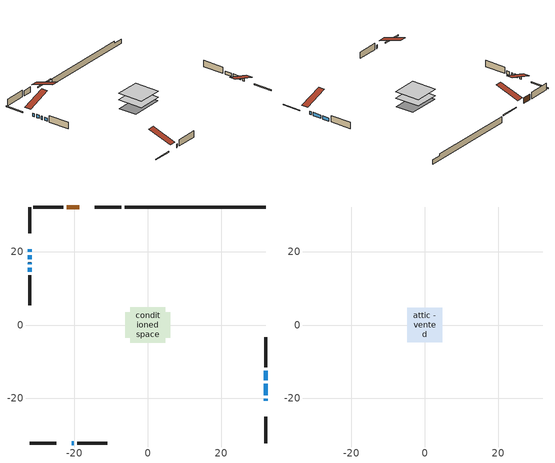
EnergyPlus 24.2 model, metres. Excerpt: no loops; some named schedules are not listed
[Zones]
conditioned space
 floor adiabatic (AdiabaticFloorConstruction): -4.79,-4.79 -4.79,4.79 4.79,4.79 4.79,-4.79 z0.71
 floor foundation (Slab1 construction): -6.15,-3.45 -6.15,3.45 6.15,3.45 6.15,-3.45 z-1.65
 wall outside (RimJoist1 construction): -7.19,32.15 -14.39,32.15 / -32.15,-32.15 -24.95,-32.15 / -32.15,32.15 -32.15,24.95 / 32.15,-32.15 32.15,-24.95 z0.71:1.01
 wall outside (AdiabaticWallConstruction 1): -18.69,32.15 -22.08,32.15 z0.71:2.74
 wall outside (AdiabaticWallConstruction): -32.15,20.64 -32.15,19.95 / 32.15,-20.64 32.15,-20.13 / -20.64,-32.15 -20.11,-32.15 / -32.15,19.03 -32.15,17.95 / -32.15,17.03 -32.15,16.55 / 32.15,-19.2 32.15,-15.99 / 32.15,-15.07 32.15,-12.45 / -32.15,15.63 -32.15,14.51 z0.71:1.93
 wall outside (Wall1 construction): -23.01,32.15 -31.22,32.15 / -19.18,-32.15 -10.97,-32.15 / -32.15,13.58 -32.15,5.38 / 32.15,-11.52 32.15,-3.31 z0.71:3.15
 wall foundation (FoundationWall1 construction): -6.26,32.15,-1.65 -6.26,32.15,0.71 28.3,32.15,0.71 28.3,32.15,0.02 32.15,32.15,0.02 32.15,32.15,-1.65
 window (WindowConstruction): -32.15,20.64 -32.15,19.96 z0.71:1.93
 window (WindowConstruction 6): 32.15,-20.64 32.15,-20.13 z0.71:1.93
 window (WindowConstruction 7): -20.64,-32.15 -20.11,-32.15 z0.71:1.93
 window (WindowConstruction 1): -32.15,19.03 -32.15,17.95 z0.71:1.93
 window (WindowConstruction 2): -32.15,17.03 -32.15,16.56 z0.71:1.93
 window (WindowConstruction 3): 32.15,-19.2 32.15,-15.99 z0.71:1.93
 window (WindowConstruction 4): 32.15,-15.07 32.15,-12.45 z0.71:1.93
 window (WindowConstruction 5): -32.15,15.63 -32.15,14.51 z0.71:1.93
 door (Door): -18.69,32.15 -22.08,32.15 z0.71:2.74
 ceiling adiabatic (AdiabaticFloorConstruction): 4.79,-4.79 4.79,4.79 -4.79,4.79 -4.79,-4.79 z0.71
attic - vented
 floor to conditioned space (Floor1 construction Reversed): -4.77,-4.77 -4.77,4.77 4.77,4.77 4.77,-4.77 z3.15
 roof outside (Roof1 construction): -17.76,32.15,3.15 -17.76,22.86,6.24 -15.32,22.86,6.24 -15.32,32.15,3.15; -21.57,-32.15,3.15 -21.57,-22.86,6.24 -24.02,-22.86,6.24 -24.02,-32.15,3.15; -32.15,21.57,3.15 -22.86,21.57,6.24 -22.86,24.02,6.24 -32.15,24.02,3.15; 32.15,-21.57,3.15 22.86,-21.57,6.24 22.86,-24.02,6.24 32.15,-24.02,3.15
[Building]
Building 1: Terrain=Suburbs
[Site:Location]
Saskatoon Intl AP_SK: Latitude {deg}=52.17; Longitude {deg}=-106.7; Time Zone {hr}=-6; Elevation {m}=504; Keep Site Location Information=Yes
[Site:GroundTemperature:Shallow]
-3.29371, -5.9198, -6.13011, -4.88389, 0.118965, 5.09852, 9.41553, 12.1502, 12.3826, 10.1583, 5.95142, 1.12462
[Site:WaterMainsTemperature]
Calculation Method=Schedule; Temperature Schedule=mains temperature schedule
[Material] Roughness=Rough; Thermal Absorptance=0.9
Name | Thickness {m} | Conductivity {W/m-K} | Density {kg/m3} | Specific Heat {J/kg-K} | Solar Absorptance | Visible Absorptance
asphalt or fiberglass shingles | 0.00635 | 0.162714 | 1121.4 | 1465.45 | 0.84 | 0.84
ceiling loosefill ins | 0.169333 | 0.0480833 | 16.02 | 1046.75 | 0.7 | 0.7
ceiling stud and cavity | 0.1397 | 0.114815 | 65.682 | 1177.47 | 0.7 | 0.7
concrete 4.0 in. | 0.1016 | 1.803125 | 2242.8 | 837.4 | 0.7 | 0.7
concrete 8.0 in. | 0.2032 | 1.803125 | 2242.8 | 837.4 | 0.7 | 0.7
door material | 0.04445 | 0.0451087 | 512.64 | 1214.23 | 0.7 | 0.7
exterior vertical ins | 0.0457286 | 0.029427 | 32.04 | 1214.23 | 0.7 | 0.7
floor covering | 0.0127 | 0.0433444 | 54.468 | 1339.84 | 0.6 | 0.6
floor rigid ins; wall rigid ins | 0.512978 | 0.029427 | 32.04 | 1214.23 | 0.7 | 0.7
floor stud and cavity | 0.1397 | 1.75129 | 37.0049 | 1207.88 | 0.7 | 0.7
furniture material conditioned space 1 | 0.1524 | 0.115458 | 640.8 | 1214.23 | 0.6 | 0.6
gypsum board | 0.0127 | 0.160291 | 801 | 837.4 | 0.6 | 0.6
gypsum board 1 | 0.0127 | 0.160291 | 801 | 837.4 | 0.7 | 0.7
osb sheathing 0.5 in. | 0.0127 | 0.115458 | 512.64 | 1214.23 | 0.7 | 0.7
osb sheathing 0.75 in. | 0.01905 | 0.115458 | 512.64 | 1214.23 | 0.7 | 0.7
rim joist stud and cavity | 0.0508 | 0.271007 | 50.32683 | 1063.81 | 0.6 | 0.6
wall stud and cavity | 0.1397 | 0.114817 | 139.0536 | 1170.24 | 0.7 | 0.7
wall stud and cavity 1 | 0.0889 | 0.380278 | 52.3479 | 1209.89 | 0.7 | 0.7
wall stud and cavity 2 | 0.0889 | 0.391764 | 83.0341 | 1211.67 | 0.7 | 0.7
wood siding | 0.0254 | 0.102417 | 544.68 | 1172.36 | 0 | 0
wood siding 1; wood siding 2; wood siding 3 | 0.0254 | 0.102417 | 544.68 | 1172.36 | 0.7 | 0.7
[WindowMaterial:SimpleGlazingSystem]
Name | U-Factor {W/m2-K} | Solar Heat Gain Coefficient
WindowMaterial | 1.90894 | 0.57
WindowMaterial 1 | 2.77768 | 0.66
WindowMaterial 2 | 2.759508 | 0.61
WindowMaterial 3 | 2.790737 | 0.7
WindowMaterial 4 | 2.77825 | 0.66
WindowMaterial 5 | 2.74134 | 0.56
WindowMaterial 6 | 2.7578 | 0.6
WindowMaterial 7 | 2.76008 | 0.61
[Construction]
AdiabaticFloorConstruction: floor stud and cavity, floor rigid ins, osb sheathing 0.75 in., floor covering
AdiabaticWallConstruction: wood siding 2, wall rigid ins, wall stud and cavity 1, gypsum board
AdiabaticWallConstruction 1: wood siding 3, wall rigid ins, wall stud and cavity 1, gypsum board
Door: door material
Floor1 construction Reversed: gypsum board, ceiling stud and cavity, ceiling loosefill ins
FoundationWall1 construction: concrete 8.0 in., gypsum board 1
furniture construction conditioned space 1: furniture material conditioned space 1
PartitionWallConstruction: gypsum board, wall stud and cavity 2, gypsum board
RimJoist1 construction: wood siding 1, rim joist stud and cavity
Roof1 construction: asphalt or fiberglass shingles
Slab1 construction: concrete 4.0 in.
Wall1 construction: wood siding, osb sheathing 0.5 in., wall stud and cavity, gypsum board
WindowConstruction: WindowMaterial
WindowConstruction 1: WindowMaterial 1
WindowConstruction 2: WindowMaterial 2
WindowConstruction 3: WindowMaterial 3
WindowConstruction 4: WindowMaterial 4
WindowConstruction 5: WindowMaterial 5
WindowConstruction 6: WindowMaterial 6
WindowConstruction 7: WindowMaterial 7
[Zone] Multiplier=1; Part of Total Floor Area=Yes
Name | Volume {m3}
attic - vented | 45.6465
conditioned space | 441.5
[Space]
Name | Zone | Volume {m3}
attic - vented 1 | attic - vented | 45.6465
conditioned space 1 | conditioned space | 441.5
[ZoneInfiltration:EffectiveLeakageArea]
infil attic - vented 1: Zone or Space=attic - vented 1; Schedule=Always On Discrete; Effective Air Leakage Area {cm2}=3115.2; Stack Coefficient=0.000215203; Wind Coefficient=9.91162e-06
[ZoneMixing]
whole house fan mix: Zone or Space=attic - vented; Schedule=Always On Continuous; Design Flow Rate Calculation Method=Flow/Zone; Design Flow Rate {m3/s}=0; Source Zone or Space=conditioned space
[SurfaceProperty:ExposedFoundationPerimeter]
Slab1: Exposed Perimeter Calculation Method=TotalExposedPerimeter; Total Exposed Perimeter {m}=38.405
[InternalMass] Zone or ZoneList=conditioned space; Space or SpaceList=conditioned space 1
Name | Construction | Surface Area {m2}
furniture mass conditioned space 1 | furniture construction conditioned space 1 | 70.644
partition wall mass | PartitionWallConstruction | 176.61
[Lights]
interior lighting: Zone or ZoneList or Space or SpaceList=conditioned space 1; Schedule=interior lighting schedule; Design Level Calculation Method=LightingLevel; Lighting Level {W}=343.2; Return Air Fraction=0; Fraction Radiant=0.6; Fraction Visible=0.2; Fraction Replaceable=1
[People]
occupants: Zone or ZoneList or Space or SpaceList=conditioned space 1; Number of People Schedule=occupants schedule; Number of People Calculation Method=People; Number of People=3; Fraction Radiant=0.314171; Sensible Heat Fraction=0.56303; Activity Level Schedule=occupants activity schedule; Carbon Dioxide Generation Rate {m3/s-W}=0; Enable ASHRAE 55 Comfort Warnings=No; Mean Radiant Temperature Calculation Type=EnclosureAveraged
[ElectricEquipment] Zone or ZoneList or Space or SpaceList=conditioned space 1; Design Level Calculation Method=EquipmentLevel
Name | Schedule | Design Level {W} | Fraction Latent | Fraction Radiant | Fraction Lost
clothes dryer | clothes dryer schedule | 140.772 | 0.015 | 0.081 | 0.85
clothes washer | clothes washer schedule | 32.1985 | 0.03 | 0.162 | 0.7
cooking range | cooking range schedule | 215.147 | 0.08 | 0.432 | 0.2
dishwasher | dishwasher schedule | 66.8632 | 0.3 | 0.18 | 0.4
fridge | fridge schedule | 72.9452 | 0 | 0.6 | 0
mech vent house fan | mech vent house fan schedule | 0 | 0 | 0 | 1
mech vent house fan cfis | mech vent house fan cfis schedule | 0 | 0 | 0 | 0
misc plug loads | misc plug loads schedule | 494.7 | 0.045 | 0.513 | 0.1
whole house fan | Always On Discrete | 0 | 0 | 0 | 1
[OtherEquipment] Zone or ZoneList or Space or SpaceList=conditioned space 1; Design Level Calculation Method=EquipmentLevel
Name | Fuel Type | Schedule | Design Level {W} | Fraction Latent | Fraction Radiant | Fraction Lost
clothes dryer 1 | Electricity | clothes dryer schedule | 0 | 0.015 | 0.081 | 0.85
cooking range 1 | Electricity | cooking range schedule | 0 | 0.08 | 0.432 | 0.2
general water use latent | None | general water use schedule | 62.594 | 1 | 0 | 0
general water use sensible | None | general water use schedule | -61.6891 | 0 | 0.6 | 0
mech vent house fan latent load | None | Always On Discrete | 0 | 1 | 0 | 0
mech vent house fan sensible load | None | Always On Discrete | 0 | 0 | 0 | 0
water heater energy adjustment1 | NaturalGas | Always On Discrete | 0.01 | 0 | 0 | 1
[ZoneInfiltration:DesignFlowRate] Zone or ZoneList or Space or SpaceList=conditioned space 1; Schedule=Always On Discrete; Design Flow Rate Calculation Method=Flow/Zone; Design Flow Rate {m3/s}=0
infil flow; natural vent flow; whole house fan flow
[AvailabilityManager:Scheduled]
furnace airloop Availability Manager: Schedule=Always On Discrete
[Foundation:Kiva]
Foundation Kiva 1: Initial Indoor Air Temperature {C}=21; Wall Height Above Grade {m}=0.710001; Wall Depth Below Slab {m}=0.2032; Custom Block Material Name 1=exterior vertical ins; Custom Block Depth 1 {m}=2.36001; Custom Block X Position 1 {m}=0.2159; Custom Block Z Position 1 {m}=0
[Foundation:Kiva:Settings]
Soil Conductivity {W/m-K}=0.849921; Soil Density {kg/m3}=1842.3; Soil Specific Heat {J/kg-K}=418.7; Ground Solar Absorptivity=0.9; Ground Thermal Absorptivity=0.9; Ground Surface Roughness {m}=0.03; Far-Field Width {m}=40; Deep-Ground Boundary Condition=ZeroFlux; Deep-Ground Depth {m}=40; Minimum Cell Dimension {m}=0.2; Maximum Cell Growth Coefficient=3; Simulation Timestep=Timestep
[Exterior:Lights]
exterior lighting: Schedule=exterior lighting schedule; Design Level {W}=75.6
[EnergyManagementSystem:GlobalVariable]
furnace_airloop_Fan_RTF
infil_program_Qfan
infil_program_Qinf
natural_vent_program_Qnv
natural_vent_program_Qwhf
[EnergyManagementSystem:Sensor]
Name | Output:Variable or Output:Meter Index Key | Output:Variable or Output:Meter
airflow_gain | infil flow | Infiltration Sensible Heat Gain Energy
airflow_gain_1 | natural vent flow | Infiltration Sensible Heat Gain Energy
airflow_gain_2 | whole house fan flow | Infiltration Sensible Heat Gain Energy
airflow_loss | infil flow | Infiltration Sensible Heat Loss Energy
airflow_loss_1 | natural vent flow | Infiltration Sensible Heat Loss Energy
airflow_loss_2 | whole house fan flow | Infiltration Sensible Heat Loss Energy
clg_load_cond |  | Cooling:EnergyTransfer:Zone:CONDITIONED SPACE
clg_sp_s; clg_sp_s_1 | cooling setpoint | Schedule Value
clothes_dryer_exhaust_0_sch_s | clothes dryer exhaust 0 schedule | Schedule Value
cool_season | cooling season schedule | Schedule Value
htg_load_cond |  | Heating:EnergyTransfer:Zone:CONDITIONED SPACE
htg_sp_s; htg_sp_s_1 | heating setpoint | Schedule Value
ig_ee_conv | clothes dryer | Electric Equipment Convective Heating Energy
ig_ee_conv_2 | cooking range | Electric Equipment Convective Heating Energy
ig_ee_conv_4 | fridge | Electric Equipment Convective Heating Energy
ig_ee_conv_5 | misc plug loads | Electric Equipment Convective Heating Energy
ig_ee_conv_6 | whole house fan | Electric Equipment Convective Heating Energy
ig_ee_rad | clothes dryer | Electric Equipment Radiant Heating Energy
ig_ee_rad_2 | cooking range | Electric Equipment Radiant Heating Energy
ig_ee_rad_4 | fridge | Electric Equipment Radiant Heating Energy
ig_ee_rad_5 | misc plug loads | Electric Equipment Radiant Heating Energy
ig_ee_rad_6 | whole house fan | Electric Equipment Radiant Heating Energy
ig_lgt_conv | interior lighting | Lights Convective Heating Energy
ig_lgt_rad | interior lighting | Lights Radiant Heating Energy
ig_lgt_vis | interior lighting | Lights Visible Radiation Heating Energy
ig_oe_conv | clothes dryer 1 | Other Equipment Convective Heating Energy
ig_oe_conv_1 | cooking range 1 | Other Equipment Convective Heating Energy
ig_oe_conv_2 | general water use latent | Other Equipment Convective Heating Energy
ig_oe_conv_3 | general water use sensible | Other Equipment Convective Heating Energy
ig_oe_conv_4 | water heater energy adjustment1 | Other Equipment Convective Heating Energy
ig_oe_rad | clothes dryer 1 | Other Equipment Radiant Heating Energy
ig_oe_rad_1 | cooking range 1 | Other Equipment Radiant Heating Energy
ig_oe_rad_2 | general water use latent | Other Equipment Radiant Heating Energy
ig_oe_rad_3 | general water use sensible | Other Equipment Radiant Heating Energy
ig_oe_rad_4 | water heater energy adjustment1 | Other Equipment Radiant Heating Energy
ig_ppl_conv | occupants | People Convective Heating Energy
ig_ppl_rad | occupants | People Radiant Heating Energy
im_conv | furniture mass conditioned space 1 | Surface Inside Face Convection Heat Gain Energy
im_conv_1 | partition wall mass | Surface Inside Face Convection Heat Gain Energy
im_ig | furniture mass conditioned space 1 | Surface Inside Face Internal Gains Radiation Heat Gain Energy
im_ig_1 | partition wall mass | Surface Inside Face Internal Gains Radiation Heat Gain Energy
im_lgt | furniture mass conditioned space 1 | Surface Inside Face Lights Radiation Heat Gain Energy
im_lgt_1 | partition wall mass | Surface Inside Face Lights Radiation Heat Gain Energy
im_sol | furniture mass conditioned space 1 | Surface Inside Face Solar Radiation Heat Gain Energy
im_sol_1 | partition wall mass | Surface Inside Face Solar Radiation Heat Gain Energy
im_surf | furniture mass conditioned space 1 | Surface Inside Face Net Surface Thermal Radiation Heat Gain Energy
im_surf_1 | partition wall mass | Surface Inside Face Net Surface Thermal Radiation Heat Gain Energy
mv_conv | mech vent house fan | Electric Equipment Convective Heating Energy
mv_conv_1 | mech vent house fan cfis | Electric Equipment Convective Heating Energy
mv_conv_2 | mech vent house fan latent load | Other Equipment Convective Heating Energy
mv_conv_3 | mech vent house fan sensible load | Other Equipment Convective Heating Energy
mv_rad | mech vent house fan | Electric Equipment Radiant Heating Energy
mv_rad_1 | mech vent house fan cfis | Electric Equipment Radiant Heating Energy
mv_rad_2 | mech vent house fan latent load | Other Equipment Radiant Heating Energy
mv_rad_3 | mech vent house fan sensible load | Other Equipment Radiant Heating Energy
natural_vent_s | natural vent schedule | Schedule Value
out_pb_s |  | Site Outdoor Air Barometric Pressure
out_wt_s |  | Site Outdoor Air Humidity Ratio
site_vw_s |  | Site Wind Speed
ss_back_out | Window1 | Surface Window Shortwave from Zone Back Out Window Heat Transfer Rate
ss_back_out_1 | Window11 | Surface Window Shortwave from Zone Back Out Window Heat Transfer Rate
ss_back_out_2 | Window12 | Surface Window Shortwave from Zone Back Out Window Heat Transfer Rate
ss_back_out_3 | Window2 | Surface Window Shortwave from Zone Back Out Window Heat Transfer Rate
ss_back_out_4 | Window3 | Surface Window Shortwave from Zone Back Out Window Heat Transfer Rate
ss_back_out_5 | Window4 | Surface Window Shortwave from Zone Back Out Window Heat Transfer Rate
ss_back_out_6 | Window5 | Surface Window Shortwave from Zone Back Out Window Heat Transfer Rate
ss_back_out_7 | Window7 | Surface Window Shortwave from Zone Back Out Window Heat Transfer Rate
ss_conv | Door1 | Surface Inside Face Convection Heat Gain Energy
ss_conv_1 | Window1 | Surface Inside Face Convection Heat Gain Energy
ss_conv_2 | Window11 | Surface Inside Face Convection Heat Gain Energy
ss_conv_3 | Window12 | Surface Inside Face Convection Heat Gain Energy
ss_conv_4 | Window2 | Surface Inside Face Convection Heat Gain Energy
ss_conv_5 | Window3 | Surface Inside Face Convection Heat Gain Energy
ss_conv_6 | Window4 | Surface Inside Face Convection Heat Gain Energy
ss_conv_7 | Window5 | Surface Inside Face Convection Heat Gain Energy
ss_conv_8 | Window7 | Surface Inside Face Convection Heat Gain Energy
ss_ig | Door1 | Surface Inside Face Internal Gains Radiation Heat Gain Energy
ss_ig_1 | Window1 | Surface Inside Face Internal Gains Radiation Heat Gain Energy
ss_ig_2 | Window11 | Surface Inside Face Internal Gains Radiation Heat Gain Energy
ss_ig_3 | Window12 | Surface Inside Face Internal Gains Radiation Heat Gain Energy
ss_ig_4 | Window2 | Surface Inside Face Internal Gains Radiation Heat Gain Energy
ss_ig_5 | Window3 | Surface Inside Face Internal Gains Radiation Heat Gain Energy
ss_ig_6 | Window4 | Surface Inside Face Internal Gains Radiation Heat Gain Energy
ss_ig_7 | Window5 | Surface Inside Face Internal Gains Radiation Heat Gain Energy
ss_ig_8 | Window7 | Surface Inside Face Internal Gains Radiation Heat Gain Energy
ss_lgt | Door1 | Surface Inside Face Lights Radiation Heat Gain Energy
ss_sol | Door1 | Surface Inside Face Solar Radiation Heat Gain Energy
ss_surf | Door1 | Surface Inside Face Net Surface Thermal Radiation Heat Gain Energy
ss_surf_1 | Window1 | Surface Inside Face Net Surface Thermal Radiation Heat Gain Energy
ss_surf_2 | Window11 | Surface Inside Face Net Surface Thermal Radiation Heat Gain Energy
ss_surf_3 | Window12 | Surface Inside Face Net Surface Thermal Radiation Heat Gain Energy
ss_surf_4 | Window2 | Surface Inside Face Net Surface Thermal Radiation Heat Gain Energy
ss_surf_5 | Window3 | Surface Inside Face Net Surface Thermal Radiation Heat Gain Energy
ss_surf_6 | Window4 | Surface Inside Face Net Surface Thermal Radiation Heat Gain Energy
ss_surf_7 | Window5 | Surface Inside Face Net Surface Thermal Radiation Heat Gain Energy
ss_surf_8 | Window7 | Surface Inside Face Net Surface Thermal Radiation Heat Gain Energy
ss_trans_in | Window1 | Surface Window Transmitted Solar Radiation Rate
ss_trans_in_1 | Window11 | Surface Window Transmitted Solar Radiation Rate
ss_trans_in_2 | Window12 | Surface Window Transmitted Solar Radiation Rate
ss_trans_in_3 | Window2 | Surface Window Transmitted Solar Radiation Rate
ss_trans_in_4 | Window3 | Surface Window Transmitted Solar Radiation Rate
ss_trans_in_5 | Window4 | Surface Window Transmitted Solar Radiation Rate
ss_trans_in_6 | Window5 | Surface Window Transmitted Solar Radiation Rate
ss_trans_in_7 | Window7 | Surface Window Transmitted Solar Radiation Rate
ss_trans_out | Window1 | Surface Inside Face Initial Transmitted Diffuse Transmitted Out Window Solar Radiation Rate
ss_trans_out_1 | Window11 | Surface Inside Face Initial Transmitted Diffuse Transmitted Out Window Solar Radiation Rate
ss_trans_out_2 | Window12 | Surface Inside Face Initial Transmitted Diffuse Transmitted Out Window Solar Radiation Rate
ss_trans_out_3 | Window2 | Surface Inside Face Initial Transmitted Diffuse Transmitted Out Window Solar Radiation Rate
ss_trans_out_4 | Window3 | Surface Inside Face Initial Transmitted Diffuse Transmitted Out Window Solar Radiation Rate
ss_trans_out_5 | Window4 | Surface Inside Face Initial Transmitted Diffuse Transmitted Out Window Solar Radiation Rate
ss_trans_out_6 | Window5 | Surface Inside Face Initial Transmitted Diffuse Transmitted Out Window Solar Radiation Rate
ss_trans_out_7 | Window7 | Surface Inside Face Initial Transmitted Diffuse Transmitted Out Window Solar Radiation Rate
s_conv | Floor1 | Surface Inside Face Convection Heat Gain Energy
s_conv_1 | FoundationWall1 | Surface Inside Face Convection Heat Gain Energy
s_conv_10 | Wall1:180 | Surface Inside Face Convection Heat Gain Energy
s_conv_11 | Wall1:270 | Surface Inside Face Convection Heat Gain Energy
s_conv_12 | Wall1:90 | Surface Inside Face Convection Heat Gain Energy
s_conv_2 | inferred conditioned ceiling | Surface Inside Face Convection Heat Gain Energy
s_conv_3 | inferred conditioned floor | Surface Inside Face Convection Heat Gain Energy
s_conv_4 | RimJoist1:0 | Surface Inside Face Convection Heat Gain Energy
s_conv_5 | RimJoist1:180 | Surface Inside Face Convection Heat Gain Energy
s_conv_6 | RimJoist1:270 | Surface Inside Face Convection Heat Gain Energy
s_conv_7 | RimJoist1:90 | Surface Inside Face Convection Heat Gain Energy
s_conv_8 | Slab1 | Surface Inside Face Convection Heat Gain Energy
s_conv_9 | Wall1:0 | Surface Inside Face Convection Heat Gain Energy
s_ig | Floor1 | Surface Inside Face Internal Gains Radiation Heat Gain Energy
s_ig_1 | FoundationWall1 | Surface Inside Face Internal Gains Radiation Heat Gain Energy
s_ig_10 | Wall1:180 | Surface Inside Face Internal Gains Radiation Heat Gain Energy
s_ig_11 | Wall1:270 | Surface Inside Face Internal Gains Radiation Heat Gain Energy
s_ig_12 | Wall1:90 | Surface Inside Face Internal Gains Radiation Heat Gain Energy
s_ig_2 | inferred conditioned ceiling | Surface Inside Face Internal Gains Radiation Heat Gain Energy
s_ig_3 | inferred conditioned floor | Surface Inside Face Internal Gains Radiation Heat Gain Energy
s_ig_4 | RimJoist1:0 | Surface Inside Face Internal Gains Radiation Heat Gain Energy
s_ig_5 | RimJoist1:180 | Surface Inside Face Internal Gains Radiation Heat Gain Energy
s_ig_6 | RimJoist1:270 | Surface Inside Face Internal Gains Radiation Heat Gain Energy
s_ig_7 | RimJoist1:90 | Surface Inside Face Internal Gains Radiation Heat Gain Energy
s_ig_8 | Slab1 | Surface Inside Face Internal Gains Radiation Heat Gain Energy
s_ig_9 | Wall1:0 | Surface Inside Face Internal Gains Radiation Heat Gain Energy
s_lgt | Floor1 | Surface Inside Face Lights Radiation Heat Gain Energy
s_lgt_1 | FoundationWall1 | Surface Inside Face Lights Radiation Heat Gain Energy
s_lgt_10 | Wall1:180 | Surface Inside Face Lights Radiation Heat Gain Energy
s_lgt_11 | Wall1:270 | Surface Inside Face Lights Radiation Heat Gain Energy
s_lgt_12 | Wall1:90 | Surface Inside Face Lights Radiation Heat Gain Energy
s_lgt_2 | inferred conditioned ceiling | Surface Inside Face Lights Radiation Heat Gain Energy
s_lgt_3 | inferred conditioned floor | Surface Inside Face Lights Radiation Heat Gain Energy
s_lgt_4 | RimJoist1:0 | Surface Inside Face Lights Radiation Heat Gain Energy
s_lgt_5 | RimJoist1:180 | Surface Inside Face Lights Radiation Heat Gain Energy
s_lgt_6 | RimJoist1:270 | Surface Inside Face Lights Radiation Heat Gain Energy
s_lgt_7 | RimJoist1:90 | Surface Inside Face Lights Radiation Heat Gain Energy
s_lgt_8 | Slab1 | Surface Inside Face Lights Radiation Heat Gain Energy
s_lgt_9 | Wall1:0 | Surface Inside Face Lights Radiation Heat Gain Energy
s_sol | Floor1 | Surface Inside Face Solar Radiation Heat Gain Energy
s_sol_1 | FoundationWall1 | Surface Inside Face Solar Radiation Heat Gain Energy
s_sol_10 | Wall1:180 | Surface Inside Face Solar Radiation Heat Gain Energy
s_sol_11 | Wall1:270 | Surface Inside Face Solar Radiation Heat Gain Energy
s_sol_12 | Wall1:90 | Surface Inside Face Solar Radiation Heat Gain Energy
s_sol_2 | inferred conditioned ceiling | Surface Inside Face Solar Radiation Heat Gain Energy
s_sol_3 | inferred conditioned floor | Surface Inside Face Solar Radiation Heat Gain Energy
s_sol_4 | RimJoist1:0 | Surface Inside Face Solar Radiation Heat Gain Energy
s_sol_5 | RimJoist1:180 | Surface Inside Face Solar Radiation Heat Gain Energy
s_sol_6 | RimJoist1:270 | Surface Inside Face Solar Radiation Heat Gain Energy
s_sol_7 | RimJoist1:90 | Surface Inside Face Solar Radiation Heat Gain Energy
s_sol_8 | Slab1 | Surface Inside Face Solar Radiation Heat Gain Energy
s_sol_9 | Wall1:0 | Surface Inside Face Solar Radiation Heat Gain Energy
s_surf | Floor1 | Surface Inside Face Net Surface Thermal Radiation Heat Gain Energy
s_surf_1 | FoundationWall1 | Surface Inside Face Net Surface Thermal Radiation Heat Gain Energy
s_surf_10 | Wall1:180 | Surface Inside Face Net Surface Thermal Radiation Heat Gain Energy
s_surf_11 | Wall1:270 | Surface Inside Face Net Surface Thermal Radiation Heat Gain Energy
s_surf_12 | Wall1:90 | Surface Inside Face Net Surface Thermal Radiation Heat Gain Energy
s_surf_2 | inferred conditioned ceiling | Surface Inside Face Net Surface Thermal Radiation Heat Gain Energy
s_surf_3 | inferred conditioned floor | Surface Inside Face Net Surface Thermal Radiation Heat Gain Energy
s_surf_4 | RimJoist1:0 | Surface Inside Face Net Surface Thermal Radiation Heat Gain Energy
s_surf_5 | RimJoist1:180 | Surface Inside Face Net Surface Thermal Radiation Heat Gain Energy
s_surf_6 | RimJoist1:270 | Surface Inside Face Net Surface Thermal Radiation Heat Gain Energy
s_surf_7 | RimJoist1:90 | Surface Inside Face Net Surface Thermal Radiation Heat Gain Energy
s_surf_8 | Slab1 | Surface Inside Face Net Surface Thermal Radiation Heat Gain Energy
s_surf_9 | Wall1:0 | Surface Inside Face Net Surface Thermal Radiation Heat Gain Energy
[EnergyManagementSystem:Actuator]
Name | Actuated Component Unique | Actuated Component Type | Actuated Component Control Type
fridge_schedule_act | fridge schedule | Schedule:Constant | Schedule Value
infil_flow_act | infil flow | Zone Infiltration | Air Exchange Flow Rate
mech_vent_house_fan_cfis_act | mech vent house fan cfis | ElectricEquipment | Electricity Rate
mech_vent_house_fan_latent_load_act | mech vent house fan latent load | OtherEquipment | Power Level
mech_vent_house_fan_sensible_load_act | mech vent house fan sensible load | OtherEquipment | Power Level
natural_vent_flow_act | natural vent flow | Zone Infiltration | Air Exchange Flow Rate
water_heater_ec_adj_act | water heater energy adjustment1 | OtherEquipment | Power Level
whole_house_fan_act | whole house fan | ElectricEquipment | Electricity Rate
whole_house_fan_flow_act | whole house fan flow | Zone Infiltration | Air Exchange Flow Rate
whole_house_fan_mix_act | whole house fan mix | ZoneMixing | Air Exchange Flow Rate
